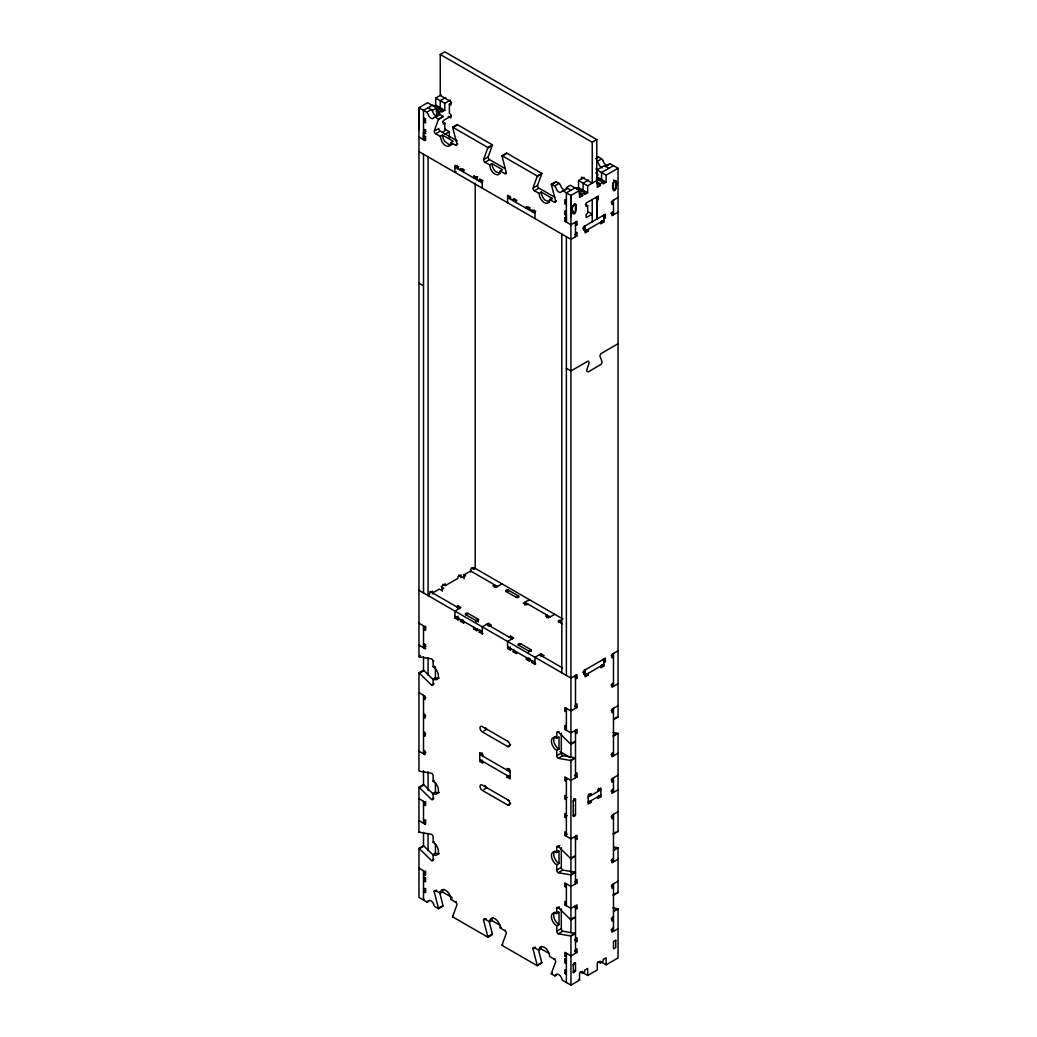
<?xml version="1.0" encoding="UTF-8"?>
<svg xmlns="http://www.w3.org/2000/svg" width="1037" height="1037" viewBox="0 0 1037 1037"><rect width="100%" height="100%" fill="white"/><g stroke="black" fill="none" stroke-linecap="round" stroke-linejoin="round"><path stroke-width="1.5" d="M433.129 679.572L423.952 670.563A2.152 1.244 60 0 0 423.511 670.239L418.961 672.87A2.152 1.244 60 0 1 419.389 673.194L431.625 685.198A2.152 1.244 60 0 0 433.142 684.329L433.142 679.066A7.518 4.342 60 0 0 438.457 675.994A7.518 4.342 60 0 0 433.142 666.778L433.142 661.515A2.152 1.244 60 0 0 431.625 658.884L419.389 656.758A2.152 1.244 60 0 1 418.961 656.59L418.961 107.731L427.568 102.754L436.668 108.029L436.668 115.055L439.701 113.292L439.701 111.542L436.279 109.572M425.948 138.206L423.511 139.606L423.511 132.295M566.371 214.776L566.371 222.087L566.371 192.83L574.978 187.866M573.215 211.146L573.215 213.155A1.607 0.933 -60 0 0 574.355 213.816A1.607 0.933 -60 0 0 575.496 211.846C578.97 197.445 569.443 205.326 573.215 213.155L575.496 211.846L575.496 204.315M592.231 221.775L592.231 199.545M596.793 196.913L596.793 219.144L596.793 200.426L598.31 199.545L598.31 196.045L586.151 203.058L586.151 206.57L587.668 205.689L587.668 213.298L586.151 214.166L586.151 217.679L592.231 214.166L587.668 211.535M613.489 182.382L613.489 189.914A1.607 0.933 -59.9 0 0 614.63 190.562A1.607 0.933 -59.9 0 0 615.771 188.591C619.245 174.19 609.717 182.084 613.489 189.914L615.758 188.591L615.758 181.06M613.489 719.756L618.039 717.124L618.039 168.266L610.274 163.781L608.849 164.131M438.016 115.561A4.304 2.489 60 0 0 438.444 114.887L439.429 114.355L443.084 116.39L438.521 119.022A2.1 1.206 60 0 1 438.482 119.385L434.179 131.142A2.152 1.244 60 0 0 435.696 133.773L440.258 136.404L441.814 141.641A7.518 4.342 60 0 0 450.006 145.439L450.901 142.549L455.45 145.18A2.152 1.244 60 0 0 456.98 144.299L452.638 127.162L457.187 124.531L492.445 144.895L487.896 147.526L483.54 159.633A2.152 1.244 60 0 0 485.07 162.278L489.62 164.909L490.527 168.837A7.531 4.355 60 0 0 498.706 174.488L500.262 171.04L502.543 169.731L491.901 163.587L489.62 164.909M492.445 144.895L488.103 157.002L484.305 159.205M538.994 193.4L541.275 192.091L551.904 198.236L549.623 199.545L548.729 202.435A7.518 4.342 60 0 1 539.901 197.341L538.994 193.4L534.431 190.769A2.152 1.244 60 0 1 532.914 188.138L537.192 176.497A2.152 1.244 60 0 0 537.257 176.031L541.82 173.386L506.562 153.035L501.999 155.796A2.294 1.322 60 0 0 502.064 156.211L506.341 172.803L505.576 173.244M575.496 971.034L573.396 972.862L573.215 964.825A1.607 0.933 -60 0 1 574.355 962.854A1.607 0.933 -60 0 1 575.496 963.503L575.496 971.034L574.355 970.373M443.019 116.857L443.045 116.753A2.1 1.206 60 0 0 443.084 116.39M487.831 147.993L491.629 145.802M533.666 187.697L537.477 185.506L541.755 173.853A2.152 1.244 60 0 0 541.82 173.386M489.27 921.971L492.381 934.039A2.152 1.244 60 0 1 492.445 934.57L487.896 937.202L452.638 916.851A2.152 1.244 60 0 1 452.689 916.384L456.98 904.731A2.152 1.244 60 0 0 455.45 902.099L450.901 899.468A7.518 4.342 60 0 0 445.573 890.252A7.518 4.342 60 0 0 440.258 893.324L435.696 890.692A2.152 1.244 60 0 0 434.179 891.574L438.457 908.166A2.152 1.244 60 0 1 438.521 908.71L443.084 906.079A2.152 1.244 60 0 0 443.019 905.534L439.545 892.053M583.105 972.849L587.668 975.48L587.668 968.467L584.635 970.217L584.635 971.98L582.587 973.16L582.587 971.41L579.54 973.16L579.54 980.172L570.933 985.15L563.169 980.665A2.152 1.244 60 0 1 561.73 978.669A4.304 2.476 60 0 0 558.865 974.676A4.304 2.476 60 0 0 556.001 975.363A2.152 1.244 60 0 1 554.575 975.7L551.36 973.86A2.152 1.244 60 0 1 551.425 973.393L555.702 961.74A2.152 1.244 60 0 0 554.186 959.108L549.623 956.477A7.518 4.342 60 0 0 544.308 947.261A7.518 4.342 60 0 0 538.994 950.333L534.431 947.701A2.152 1.244 60 0 0 532.914 948.57L537.192 965.175A2.152 1.244 60 0 1 537.257 965.706L541.82 963.075A2.152 1.244 60 0 0 541.755 962.543L538.54 950.086M448.23 116.416L450.901 117.946L450.901 114.446L449.371 113.564L449.371 104.206L450.901 105.074L450.901 101.574L440.258 95.43L440.258 54.481L444.821 51.85L596.793 139.593L596.793 180.542M423.511 139.606L423.511 110.363L432.662 105.074L441.749 110.363L441.749 112.113L444.795 110.363L435.696 105.074L435.696 98.061L441.179 94.898M440.232 100.706L445.741 97.53M433.673 106.254L435.696 105.074M427.477 111.776L431.275 109.572L432.714 111.568A4.304 2.489 60 0 0 437.329 115.937M436.668 108.029L432.662 110.35L428.074 107.731M444.795 110.363L444.795 103.337L450.278 100.174M438.21 108.898L440.258 107.718L440.258 100.693M424.276 118.114L423.511 118.542L425.792 118.983M449.371 104.206L451.652 102.883M439.701 111.542L441.749 110.363M425.792 120.746L423.511 122.055L425.792 122.496M418.961 129.664L418.961 107.731L426.725 112.203L428.151 114.2A4.304 2.489 60 0 0 431.016 118.205A4.304 2.489 60 0 0 433.881 117.518L439.118 114.977M438.457 119.488L442.255 117.298M423.511 129.366L425.792 129.806M451.445 115.885L443.279 120.59L443.279 124.103L444.795 123.222L444.795 130.831L443.279 131.712M426.051 131.414L423.511 132.879L425.792 133.319M424.276 135.653L423.511 136.093L425.792 136.534M434.944 130.701L438.742 128.51A2.152 1.244 60 0 0 440.258 131.142L457.382 141.019M435.696 133.773L439.494 131.582M418.961 136.975L425.04 140.488L425.792 140.047M453.454 127.266L457.252 125.075M440.258 136.404L442.54 135.082L453.182 141.226L450.901 142.549M444.795 134.343L449.358 131.712L449.358 137.791M456.215 144.739L457.732 143.858M457.356 165.7L454.919 167.1L482.283 182.888M456.06 171.701L454.919 172.362L454.919 165.337L457.965 167.1L458.73 166.659M458.73 168.409L457.965 168.85L457.965 167.1M463.033 168.85L460.493 170.314L460.493 168.564L463.539 170.314L464.291 169.874M485.07 162.278L488.868 160.074M502.815 155.77L506.626 153.58A2.294 1.322 60 0 1 506.562 153.165L506.562 153.035M475.944 176.601L473.663 177.923L474.427 175.72M473.663 176.16L476.709 177.923L477.461 177.483M477.461 179.232L476.709 179.673L476.709 177.923M481.777 179.673L479.237 181.138L480.001 178.947M479.237 179.388L482.283 181.138L483.035 180.697M440.258 54.481L592.231 142.225L596.793 139.593M537.192 176.497L540.99 174.294M507.611 202.785L507.611 195.76L508.363 195.319M510.035 196.11L507.611 197.51L534.962 213.311M515.713 199.273L513.185 200.737L513.937 198.534M513.185 198.974L516.219 200.737L516.983 200.297M534.431 190.769L538.229 188.578M549.623 199.545L554.186 202.176A2.152 1.244 60 0 0 555.702 201.308L551.399 184.573A2.1 1.206 60 0 1 551.36 184.171L555.923 181.54L559.578 183.73L560.563 185.39A4.304 2.489 60 0 0 563.428 189.382A4.304 2.489 60 0 0 566.293 188.695L567.732 188.358M595.432 158.726L598.479 156.976L602.134 159.154L603.119 160.813M552.19 184.275L555.223 182.512M555.326 185.584L559.124 183.393M600.916 159.257L597.118 161.448L598.556 163.444A4.304 2.489 60 0 0 602.316 167.813M529.129 207.219A1.607 0.933 0 0 1 528.637 207.024L526.355 208.333L526.355 206.583L529.388 208.333L530.153 207.893M576.507 188.734L578.529 187.567L578.529 180.555L584.012 177.379M618.039 168.266L606.139 175.136L606.139 182.162L597.001 176.912L597.001 169.887L604.39 165.622L608.952 168.253M530.153 209.655L529.388 210.096L529.388 208.333M551.36 184.171L555.015 186.362L556.001 188.021A4.304 2.489 60 0 0 558.865 192.014A4.304 2.489 60 0 0 561.73 191.326L566.967 188.786M606.476 165.972L610.274 163.781M595.601 173.01L596.742 172.349M534.457 210.096L531.929 211.548L531.929 209.798L534.962 211.548L535.727 211.12M583.092 183.186L588.601 179.997M613.489 165.635L601.551 172.518L601.551 179.544L599.529 180.71M554.951 201.735L556.467 200.867M597.506 177.171L596.742 177.612A2.152 1.244 60 0 0 597.818 177.716M579.164 192.026L582.587 194.01L582.587 195.76L579.54 197.51L579.54 190.497L570.933 195.462L563.169 190.989M578.529 180.555L587.668 185.804L598.543 179.531M566.371 204.535L564.854 203.654L564.854 200.141L565.606 199.713M581.057 191.378L583.105 190.186L583.105 183.173M564.854 203.654L565.606 203.213M582.587 194.01L584.635 192.817L584.635 194.58L587.668 192.817L587.668 185.804M596.897 181.799L600.306 183.769L603.093 182.162L603.093 183.912L606.139 182.162M600.306 183.769L600.306 185.519L597.273 187.282L597.273 180.257M573.215 205.845L575.496 204.535M613.489 182.603L615.758 181.281L613.489 179.971M566.371 211.846L564.854 210.965L564.854 214.478L565.606 214.037M575.496 225.586L577.013 224.718L577.013 221.205L570.933 224.718L564.854 221.205L564.854 217.692L565.606 217.251M564.854 221.205L565.606 220.764M618.039 197.51L611.96 201.022L611.96 204.535L613.489 203.654L611.208 202.345M575.496 233.195L577.013 232.314L577.013 235.827L570.933 239.34L418.961 151.596M613.489 211.263L611.96 212.144L611.96 215.644L618.039 212.144M603.871 218.561L605.388 217.692L605.388 214.179L583.611 226.753L583.611 230.266L585.127 229.384L582.846 228.075M585.114 231.147L603.858 220.324M588.16 229.384L588.16 231.147L585.127 232.897L585.114 225.885M603.858 215.061L603.871 222.074L600.825 223.836L600.825 222.074M618.039 343.753L601.486 353.319A2.152 1.244 -60 0 0 600.06 356.495L602.147 362.03L601.317 364.194L588.342 371.868C584.155 372.296 589.547 364.544 588.912 362.924A2.152 1.244 -60 0 0 587.499 361.394L570.933 370.948L566.371 368.316M432.636 592.944L439.221 589.146L440.738 590.014L443.784 588.264L441.114 586.722M443.019 584.311L445.301 585.633L457.965 578.322L457.965 576.559L460.998 574.809L460.998 577.622M464.045 578.763L464.045 574.809L470.629 571.011M471.394 567.939L473.663 569.248L475.192 568.38L475.192 183.082M456.449 606.684L457.965 605.815L460.998 607.565L454.919 611.078L454.919 618.091L457.965 619.854L458.73 619.413M418.961 623.211L425.04 626.724L425.792 626.283M502.038 583.87L495.958 587.383L492.912 585.633L494.442 584.751L494.442 587.383M426.051 627.891L423.511 629.355L425.792 629.796M454.919 618.091L458.211 616.198M458.73 617.65L457.965 619.854M465.82 614.734L468.102 613.411L478.226 619.27A1.607 0.933 0 0 1 478.226 620.58A1.607 0.933 0 0 1 475.944 620.58L465.82 614.734A1.607 0.933 0 0 1 465.82 613.411A1.607 0.933 0 0 1 468.102 613.411M506.095 591.479L508.363 590.17L518.5 596.016A1.607 0.933 0 0 1 518.5 597.325A1.607 0.933 0 0 1 516.219 597.325L506.095 591.479A1.607 0.933 0 0 1 506.095 590.17A1.607 0.933 0 0 1 508.363 590.17L508.363 591.479M460.493 619.556L460.493 621.306L463.033 619.854M424.276 643.834L423.511 644.275L425.792 644.716M460.493 621.306L463.539 623.068L464.291 622.628M425.948 646.375L423.511 647.775L423.511 625.842M418.961 645.144L425.04 648.656L425.792 648.216M516.219 597.325L518.5 596.016M418.961 656.59L420.478 655.708M419.389 656.758L420.154 656.33M473.663 627.165L473.663 628.915L474.427 628.474M477.461 628.474L476.709 630.665L477.461 630.237M489.879 625.985L491.395 625.117L488.362 623.354L482.283 626.866L482.283 633.892L483.035 633.451M529.388 599.671L523.309 603.184L526.355 604.934L527.872 604.053M480.001 629.939L479.237 632.129L482.283 633.892M479.237 632.129L481.777 630.665M433.142 661.515L433.907 661.075M420.154 672.767L423.952 670.563M433.142 666.778L434.283 666.117M433.142 679.066L435.423 677.744A7.518 4.342 60 0 0 439.338 678.029M509.128 637.107L510.645 636.225L513.691 637.988L507.611 641.488L507.611 648.514L510.645 650.264L510.645 648.514M431.625 685.198L434.153 683.746M554.717 614.293L548.638 617.806L545.605 616.043L547.121 615.174L547.121 617.806M507.611 648.514L510.139 647.049M425.792 697.499L423.511 698.821L425.04 699.69L425.04 696.19L418.961 692.677M518.5 645.144L520.781 643.834L530.905 649.68A1.607 0.933 0 0 1 530.905 651.003A1.607 0.933 0 0 1 528.637 651.003L518.5 645.144A1.607 0.933 0 0 1 518.5 643.834A1.607 0.933 0 0 1 520.781 643.834M561.056 620.58A1.607 0.933 0 0 0 558.774 620.58A1.607 0.933 0 0 0 558.774 621.902L561.056 620.58L561.056 621.902M513.937 649.538L513.185 651.729L516.219 653.479L516.983 653.051M513.185 651.729L513.937 651.288M425.792 715.932L423.511 717.241L425.04 718.122L425.04 714.61L423.511 713.728M526.355 657.575L526.355 659.338L528.883 657.873M530.153 658.897L529.388 661.087L530.153 660.647M542.558 656.408L544.088 655.527L541.042 653.777L534.962 657.289L534.962 664.302L535.727 663.861M531.929 660.789L531.929 662.552L534.457 661.087M425.792 734.066L423.511 735.376L425.04 736.257L425.04 732.744L423.511 731.863M425.948 752.395L423.511 753.808L423.511 695.308M618.039 650.847L611.96 654.36L611.96 657.873L613.489 656.991L611.208 655.682M483.799 730.994L486.833 729.231A3.228 1.867 60 0 1 485.225 727.533M575.496 678.924L577.013 678.055L577.013 674.543L570.933 678.055L418.961 590.312M603.871 662.539L605.388 661.671L605.388 658.158L583.611 670.732L583.611 674.244L585.127 673.363L582.846 672.054M585.114 675.126L603.858 664.302M588.16 673.363L588.16 675.126L585.127 676.876L585.114 669.863M603.858 659.039L603.871 666.052L600.825 667.802L600.825 666.052M433.129 855.058L423.952 846.049A2.152 1.244 60 0 0 423.511 845.725L418.961 848.357A2.152 1.244 60 0 1 419.389 848.681L431.625 860.684A2.152 1.244 60 0 0 433.142 859.816L433.142 854.553A7.518 4.342 60 0 0 438.457 851.481A7.518 4.342 60 0 0 433.142 842.264L433.142 837.002A2.152 1.244 60 0 0 431.625 834.37L419.389 832.244A2.152 1.244 60 0 1 418.961 832.076L418.961 787.264L423.511 784.633A2.152 1.244 60 0 1 423.952 784.957L433.129 793.953M418.961 787.264A2.152 1.244 60 0 1 419.389 787.589L423.187 785.398M419.389 787.589L431.625 799.592A2.152 1.244 60 0 0 433.142 798.71L433.142 793.448A7.518 4.342 60 0 0 438.457 790.375A7.518 4.342 60 0 0 433.142 781.159L434.283 780.511M482.179 752.979L479.742 754.392L510.139 771.93M575.496 704.81L577.013 703.942L577.013 707.441L570.933 710.954L564.854 707.441L564.854 710.954L565.606 710.514M613.489 682.877L611.96 683.759L611.96 687.259L618.039 683.759M482.788 756.142L482.788 754.392L479.742 752.629L479.742 761.404L482.024 760.095M508.169 741.546L482.283 726.6A3.228 1.867 60 0 0 480.001 727.922A3.228 1.867 60 0 0 482.283 731.863L507.611 746.484L510.645 744.735M433.142 793.448L435.423 792.125A7.518 4.342 60 0 0 437.951 792.851M418.961 798.697L425.04 802.21L425.792 801.77M432.377 799.151L433.907 798.27M426.051 803.377L423.511 804.842L425.792 805.282M575.496 733.768L577.013 732.887L577.013 729.387L570.933 732.887L564.854 729.387L564.854 725.874L565.606 725.433M557.504 732.433L559.021 731.565M564.854 729.387L565.606 728.946M556.752 750.425A7.518 4.342 60 0 1 551.425 741.209A7.518 4.342 60 0 1 556.752 738.137L559.021 736.827L559.021 749.103L556.752 750.425L556.752 755.688A2.152 1.244 60 0 0 558.269 758.319L570.493 760.445A2.152 1.244 60 0 1 570.933 760.614L575.496 757.982A2.152 1.244 60 0 0 575.055 757.814L562.832 755.688L559.021 757.878M618.039 705.691L611.96 709.204L611.96 712.704L613.489 711.836L611.208 710.514M509.387 768.871L507.106 770.18L507.106 768.43L510.139 770.18L510.139 778.956L507.106 777.206L507.106 775.443M423.511 819.761L425.792 820.189M425.948 821.861L423.511 823.261L423.511 801.329M483.799 789.481L486.833 787.731A3.228 1.867 60 0 1 484.927 785.437M418.961 820.63L425.04 824.143L425.792 823.702M507.106 777.206L509.387 775.883M571.257 743.568L575.055 741.364A2.152 1.244 60 0 0 575.496 741.688L570.933 744.333A2.152 1.244 60 0 1 570.493 744.009L558.269 732.005A2.152 1.244 60 0 0 556.752 732.874L556.752 738.137M613.813 718.991L617.611 716.8A2.152 1.244 60 0 0 618.039 717.124M418.961 832.076L419.713 831.635M556.752 755.688L560.55 753.497M570.493 760.445L574.291 758.241M613.048 735.868L616.846 733.677M613.489 736.05L618.039 733.418L618.039 831.518L613.489 834.15M419.389 848.681L423.187 846.49M433.142 842.264L434.283 841.603M509.504 800.81L482.283 785.1A3.228 1.867 60 0 0 480.001 786.409A3.228 1.867 60 0 0 482.283 790.363L507.611 804.984L510.645 803.234M433.142 854.553L435.423 853.231A7.518 4.342 60 0 0 439.338 853.503M576.248 772.954L577.013 773.395L577.013 776.907L570.933 780.42L564.854 776.907L564.854 780.42L567.135 779.098M575.496 774.276L577.013 773.395M613.489 752.343L611.96 753.212L611.96 756.725L618.039 753.212M432.377 860.256L433.907 859.375M418.961 868.163L425.04 871.676L425.792 871.236M426.051 872.843L423.511 874.308L425.792 874.735M424.276 877.082L423.511 877.522L425.792 877.963M566.371 796.209L564.854 795.34L564.854 798.84L567.135 797.531M425.792 879.713L423.511 881.035L425.792 881.463M573.215 801.031L575.496 799.721L575.496 814.343A1.607 0.933 -60 0 1 574.355 816.313A1.607 0.933 -60 0 1 573.215 815.665L573.215 801.031A1.607 0.933 -60 0 1 574.355 799.06A1.607 0.933 -60 0 1 575.496 799.721L573.967 798.84M618.039 775.157L611.96 778.657L611.96 782.17L613.489 781.289L611.208 779.98M423.511 888.346L425.792 888.787M426.051 890.394L423.511 891.846L425.792 892.287M588.16 797.09L600.825 789.779L598.388 788.379M588.16 802.353L600.825 795.042M434.179 891.574L436.707 890.109M566.371 814.343L564.854 813.462L564.854 816.975L567.135 815.665M613.489 788.898L611.96 789.779L611.96 793.292L618.039 789.779M591.207 800.59L591.207 802.353L588.16 804.103L588.16 795.327L591.207 793.577L591.207 795.327L588.925 794.005M597.792 791.529L597.792 789.766L600.825 788.016L600.825 796.792L597.792 798.542L597.792 796.792M424.276 899.597L423.511 900.038L423.511 870.795M573.215 815.665L575.496 814.343M440.258 893.324L442.54 892.014A7.518 4.342 60 0 1 443.175 889.461M418.961 848.357L418.961 897.407L426.725 901.892L429.007 900.57M450.901 899.468L452.041 898.807M439.221 907.725L443.019 905.534M566.371 832.776L564.854 831.894L564.854 835.407L567.135 834.085M455.45 902.099L456.215 901.659M618.039 811.712L611.96 815.225L611.96 818.737L613.489 817.856L611.208 816.534M561.302 847.67L561.302 867.438A2.152 1.244 60 0 0 562.832 870.069L575.055 872.195A2.152 1.244 60 0 1 575.496 872.376L570.933 875.008A2.152 1.244 60 0 0 570.493 874.826L558.269 872.713A2.152 1.244 60 0 1 556.752 870.069L556.752 864.806A7.518 4.342 60 0 1 551.425 855.603A7.518 4.342 60 0 1 556.752 852.531L556.752 847.268L559.786 845.505M575.496 839.789L577.013 838.907L577.013 835.407L570.933 838.907L564.854 835.407M556.752 852.531L559.021 851.208L559.021 863.497L556.752 864.806M452.689 916.384L453.454 915.943M452.638 916.851L453.389 916.41M556.752 847.268A2.152 1.244 60 0 1 558.269 846.386L570.493 858.39L571.257 857.949M571.763 857.651L574.291 856.199M613.048 833.826L616.095 832.063M575.496 856.082L570.933 858.714A2.152 1.244 60 0 1 570.493 858.39M557.504 869.641L561.302 867.438M558.269 872.713L562.067 870.51M487.896 937.202A2.152 1.244 60 0 0 487.831 936.67L483.54 920.078L486.081 918.613M571.257 874.385L575.055 872.195M613.813 849.822L617.611 847.631A2.152 1.244 60 0 1 618.039 847.799L618.039 892.611L613.489 895.242M483.54 920.078A2.152 1.244 60 0 1 485.07 919.197L489.62 921.828L491.901 920.519A7.518 4.342 60 0 1 493.029 917.395M613.489 850.431L618.039 847.799M575.496 880.296L577.013 879.415L577.013 882.928L570.933 886.441L564.854 882.928L564.854 886.441L565.606 886M613.489 858.364L611.96 859.245L611.96 862.745L618.039 859.245M489.62 921.828A7.518 4.342 60 0 1 494.947 918.756A7.518 4.342 60 0 1 500.262 927.972L501.402 927.311M488.583 936.23L492.381 934.039M500.262 927.972L504.825 930.604L505.576 930.163M561.302 908.775L561.302 928.543A2.152 1.244 60 0 0 562.832 931.174L575.055 933.287A2.152 1.244 60 0 1 575.496 933.469L570.933 936.1A2.152 1.244 60 0 0 570.493 935.931L558.269 933.806A2.152 1.244 60 0 1 556.752 931.174L556.752 925.911A7.518 4.342 60 0 1 551.425 916.695A7.518 4.342 60 0 1 556.752 913.623L556.752 908.36L559.28 906.895M566.371 902.229L564.854 901.36L564.854 904.86L565.606 904.433M537.257 965.706L501.999 945.355L502.764 944.914M556.752 913.623L559.021 912.314L559.021 924.589L556.752 925.911M618.039 881.178L611.96 884.691L611.96 888.191L613.489 887.322L611.208 886M575.496 909.255L577.013 908.373L577.013 904.86L570.933 908.373L564.854 904.86M556.752 908.36A2.152 1.244 60 0 1 558.269 907.479L570.493 919.482L574.291 917.291M613.048 894.918L616.095 893.168M575.496 917.175L570.933 919.806A2.152 1.244 60 0 1 570.493 919.482M557.504 930.733L561.302 928.543M558.269 933.806L562.067 931.615M532.914 948.57L535.442 947.118M538.994 950.333L541.275 949.011A7.518 4.342 60 0 1 541.91 946.457M571.257 935.491L575.055 933.287M613.813 910.914L617.611 908.723A2.152 1.244 60 0 1 618.039 908.905L618.039 957.955L606.139 964.825L601.577 962.193M613.489 911.536L618.039 908.905M575.496 938.641L577.013 937.772L577.013 941.285L575.496 942.153M613.489 916.708L611.96 917.589L611.96 921.102L613.489 920.221L611.208 918.899M537.957 964.734L541.755 962.543M554.186 959.108L554.951 958.668M575.496 949.762L577.013 948.881L577.013 952.394L570.933 955.907L564.854 952.394L564.854 955.907L565.606 955.466M613.489 927.83L611.96 928.698L611.96 932.211L618.039 928.698M566.371 963.503L564.854 962.634L564.854 959.121L565.606 958.681M564.854 962.634L565.606 962.193M551.425 973.393L552.19 972.952M551.36 973.86L552.125 973.419M554.575 975.7L557.102 974.236M573.215 964.825L575.496 963.503M566.371 970.813L564.854 969.945L564.854 973.445L565.606 973.017M573.215 972.136L575.496 970.813M598.038 961.61L600.306 962.919L603.093 961.312L603.093 959.562L606.139 957.799L606.139 964.825M587.668 975.48L597.273 969.945L597.273 962.919L600.306 961.169L600.306 962.919M604.506 166.413L605.725 166.413M500.352 173.438L495.582 171.546A7.518 4.342 60 0 1 491.901 163.587M549.714 201.93L544.943 200.05A7.518 4.342 60 0 1 541.275 192.091M613.023 732.446L617.611 733.237A2.152 1.244 60 0 1 618.039 733.418M614.552 847.099L617.611 847.631M613.023 907.932L617.611 908.723M597.001 169.887L606.139 175.136M596.236 178.221L603.093 182.162M596.897 183.549L600.306 185.519M435.696 98.061L444.795 103.337M578.529 187.567L587.668 192.817M596.029 198.236L598.31 199.545M575.496 187.567L584.635 192.817M579.54 190.497L570.402 185.247L566.396 187.554L570.959 190.186M436.279 111.322L439.701 113.292M579.164 193.789L582.587 195.76M610.715 213.168L613.489 214.776L613.489 200.141M435.32 117.168L438.521 119.022M452.638 127.162L487.896 147.526M501.999 155.667L537.257 176.031M442.514 121.912L444.795 123.222M585.386 204.38L587.668 205.689M603.106 216.37L605.388 217.692M444.795 129.081L449.358 131.712M601.59 220.764L603.871 222.074M564.854 200.141L566.371 201.022M505.434 168.759L489.62 159.633A2.152 1.244 60 0 1 488.103 157.002M554.795 197.263L538.994 188.138A2.152 1.244 60 0 1 537.464 185.506M500.262 171.04L504.825 173.685A2.152 1.244 60 0 0 506.341 172.803M564.854 214.478L566.371 215.359M564.854 217.692L566.371 218.574M574.472 223.253L577.013 224.718M585.892 229.825L588.16 231.147M507.611 195.76L510.645 197.51L510.645 199.273M574.731 234.518L577.013 235.827M418.961 283.205L423.511 285.849M474.155 567.783L562.922 619.024M470.5 570.933L497.475 586.501M550.167 616.924L524.839 602.303L524.839 605.102M558.774 621.902L562.572 624.093M464.045 574.809L465.561 575.691L462.528 577.44L458.535 575.133M603.106 660.349L605.388 661.671M601.59 664.743L603.871 666.052M611.052 684.977L613.489 686.39L613.489 653.479M585.892 673.804L588.16 675.126M429.94 591.388L459.482 608.447M486.833 624.235L512.161 638.857M539.525 654.658L562.65 667.997M574.472 676.591L577.013 678.055M454.919 616.341L482.283 632.129M507.611 646.751L534.962 662.552M473.663 628.915L476.709 630.665M526.355 659.338L529.388 661.087M531.929 662.552L534.962 664.302M574.731 706.132L577.013 707.441M564.854 710.954L566.371 711.836M564.854 725.874L566.371 726.743M574.731 731.578L577.013 732.887M611.052 754.443L613.489 755.843L613.489 708.323M559.928 751.553L569.728 757.204M611.052 791.011L613.489 792.411L613.489 777.789M574.472 775.443L577.013 776.907M598.556 795.47L600.825 796.792M564.854 780.42L566.371 781.289M588.925 801.031L591.207 802.353M564.854 798.84L566.371 799.721M479.742 759.654L510.139 777.206M479.742 761.404L482.788 763.167L482.788 761.404M564.854 816.975L566.371 817.856M423.511 750.295L425.04 751.177L425.04 754.677L418.961 751.177M574.472 837.455L577.013 838.907M611.052 860.464L613.489 861.877L613.489 814.343M574.731 881.619L577.013 882.928M564.854 886.441L566.371 887.322M574.731 907.064L577.013 908.373M611.052 929.93L613.489 931.33L613.489 883.809M574.731 939.963L577.013 941.285M574.472 950.929L577.013 952.394M564.854 955.907L566.371 956.775M564.854 959.121L566.371 960.003M442.54 892.014L451.989 897.472M491.901 920.519L500.184 925.289M541.275 949.011L549.545 953.794M580.305 971.838L582.587 973.16M578.4 979.524L579.54 980.172M564.854 973.445L566.371 974.326M438.521 908.71L435.32 906.856A2.152 1.244 60 0 1 433.881 904.86A4.304 2.476 60 0 0 431.016 900.868A4.304 2.476 60 0 0 428.151 901.555A2.152 1.244 60 0 1 426.725 901.892M596.119 168.435L597.908 175.357M598.543 157.507L598.518 157.365A2.1 1.206 60 0 1 598.479 156.976M592.231 142.225L592.231 183.173L581.588 177.029L581.588 179.362M575.496 222.087L575.496 236.708M575.496 675.424L575.496 708.323M575.496 730.255L575.496 777.789M575.496 836.276L575.496 883.809M575.496 905.742L575.496 953.275M570.933 217.407L570.933 195.462L570.933 757.619M570.933 760.614L570.933 872.985M570.933 875.008L570.933 932.924M570.933 936.1L570.933 985.15M566.371 236.708L566.371 675.424M566.371 708.323L566.371 730.255M566.371 777.789L566.371 836.276M566.371 883.809L566.371 905.742M566.371 953.275L566.371 982.519M561.808 234.077L561.808 672.793M561.302 733.094L561.302 753.056A2.152 1.244 60 0 0 562.832 755.688M541.042 653.777L541.042 656.408M534.962 211.548L534.962 218.574M530.905 651.43L530.905 649.68L528.637 651.003L528.637 652.312M516.219 200.737L516.219 202.487M516.219 651.729L516.219 653.479M510.645 636.225L510.645 638.857M488.362 623.354L488.362 625.985M482.283 181.138L482.283 188.151M478.226 622.07L478.226 619.27L475.944 620.58L475.944 621.902M473.663 569.248L473.663 567.498L470.629 569.248L470.629 572.061M463.539 170.314L463.539 172.064M463.539 621.306L463.539 623.068M457.965 605.815L457.965 608.447M445.301 585.633L445.301 583.87L442.255 585.633L442.255 591.246M435.423 666.83L435.423 677.744M435.423 782.572L435.423 792.125M435.423 843.677L435.423 853.231M433.142 781.159L433.142 775.896A2.152 1.244 60 0 0 431.625 773.265L419.389 771.152A2.152 1.244 60 0 1 418.961 770.971L418.961 672.87M432.636 593.994L432.636 591.181L429.59 592.944L429.59 594.694L428.074 595.575L428.074 156.859M428.074 658.002L428.074 675.139M428.074 771.813L428.074 790.518M428.074 833.424L428.074 850.444M425.04 119.424L425.04 122.936M425.04 130.247L425.04 133.76M425.04 136.975L425.04 140.488M425.04 626.724L425.04 630.237M425.04 645.144L425.04 648.656M425.04 802.21L425.04 805.723M425.04 820.63L425.04 824.143M425.04 871.676L425.04 875.176M425.04 878.404L425.04 881.904M425.04 889.215L425.04 892.727M423.511 154.228L423.511 592.944M423.511 656.927L423.511 670.952M423.511 770.75L423.511 784.763M423.511 832.335L423.511 846.27M608.421 164.805A4.304 2.489 60 0 1 605.517 164.507A4.304 2.489 60 0 1 603.106 160.813M452.158 144.247A7.518 4.342 60 0 1 449.501 144.947L444.73 141.317A7.518 4.342 60 0 1 442.553 135.095M555.962 181.942A2.1 1.206 60 0 1 555.923 181.54M551.904 198.236A7.518 4.342 60 0 1 551.645 199.972M618.039 831.518A2.152 1.244 60 0 1 617.611 831.194M618.039 892.611A2.152 1.244 60 0 1 617.611 892.287M507.611 741.222A3.228 1.867 60 0 1 509.893 745.175A3.228 1.867 60 0 1 507.611 746.484M507.611 799.721A3.228 1.867 60 0 1 509.893 803.675A3.228 1.867 60 0 1 507.611 804.984M559.021 749.103A7.518 4.342 60 0 1 554.16 742.622A7.518 4.342 60 0 1 555.119 736.542M439.338 792.411A7.518 4.342 60 0 1 438.69 792.722M559.021 924.589A7.518 4.342 60 0 1 554.16 918.108A7.518 4.342 60 0 1 555.119 912.029M558.152 911.886A7.518 4.342 60 0 1 559.021 912.314M559.021 863.497A7.518 4.342 60 0 1 554.16 857.003A7.518 4.342 60 0 1 555.119 850.936M558.152 850.794A7.518 4.342 60 0 1 559.021 851.208M501.999 945.355A2.152 1.244 60 0 1 502.064 944.888L506.341 933.235A2.152 1.244 60 0 0 504.825 930.604M477.733 176.796A1.607 0.933 0 0 1 476.45 176.796M615.758 940.261L613.489 941.57L613.489 948.881L615.758 947.572L615.758 940.261"/></g></svg>
